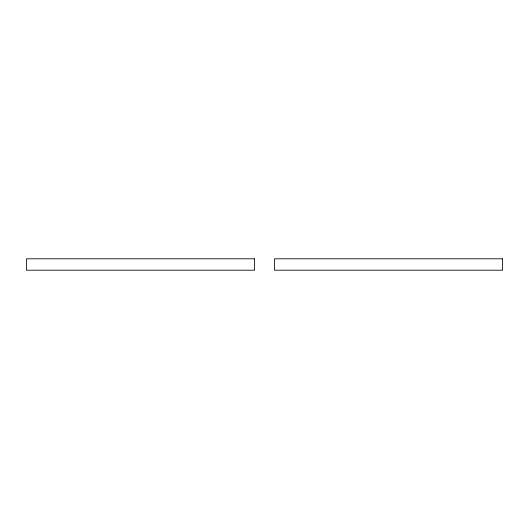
<?xml version="1.0" encoding="UTF-8"?>
<svg xmlns="http://www.w3.org/2000/svg" width="529" height="529" viewBox="0 0 529 529"><rect width="100%" height="100%" fill="white"/><g stroke="black" fill="none" stroke-linecap="round" stroke-linejoin="round"><path stroke-width="0.79" d="M254.522 258.8L26.45 258.8L26.45 270.2L254.522 270.2L254.522 258.8M502.55 258.8L274.478 258.8L274.478 270.2L502.55 270.2L502.55 258.8"/></g></svg>
